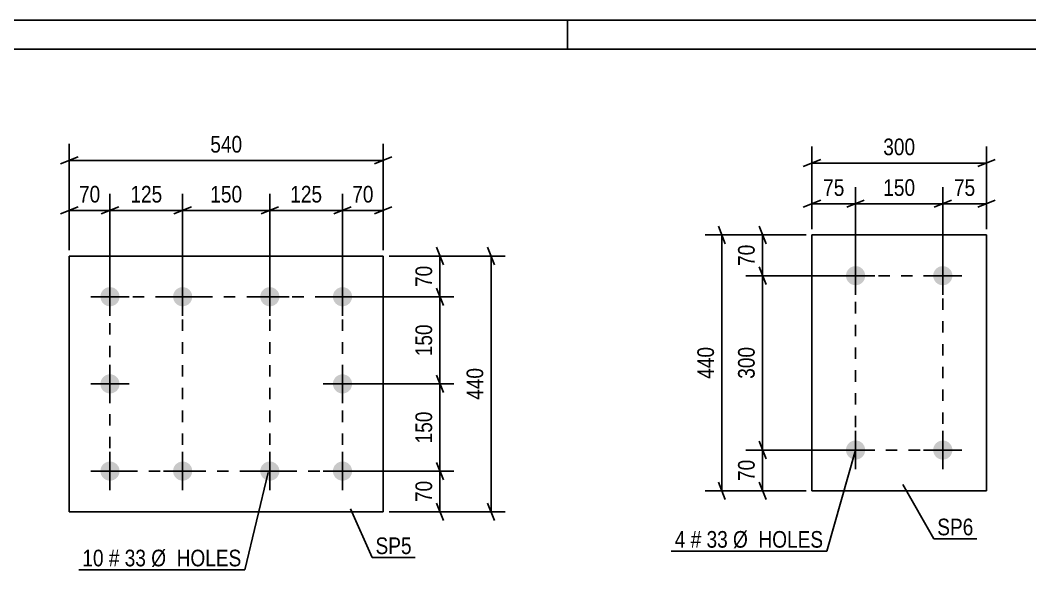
# Model space of a CAD drawing. Header units: millimetres. Extents: x 0 to 841, y 0 to 594.
# Drawn here: x 536.8 to 710.5, y 499.4 to 594 of the extents above; entities that cross this region are included whole.
import ezdxf

# ---------------------------------------------------------------- set-up
doc = ezdxf.new("R2010")
doc.units = ezdxf.units.MM
doc.linetypes.add('DXK_LINE_DOT2', pattern=[3.9198, 1.9599, -1.9599])
doc.styles.add('Arial Narrow', font='ARIALN.TTF', dxfattribs={"height": 0.2})

# ---------------------------------------------------------------- blocks, each defined once
blk = doc.blocks.new('Unknown-761548517-1132')
at = {"color": 5, "linetype": 'Continuous'}
for p, q in [((841, 594), (0, 594)), ((631, 589), (631, 594)), ((836, 589), (5, 589))]:
    blk.add_line(p, q, dxfattribs=at)
blk = doc.blocks.new('Bolt-761548517-8931 - 8929')
at = {"linetype": 'Continuous'}
for points in [[(680.54, 551.69, -1), (680.54, 548.39, -1)], [(695.54, 551.69, -1), (695.54, 548.39, -1)], [(680.54, 521.69, -1), (680.54, 518.39, -1)], [(695.54, 521.69, -1), (695.54, 518.39, -1)]]:
    blk.add_hatch(color=1, dxfattribs=at).paths.add_polyline_path(points)
at = {"color": 1, "linetype": 'Continuous'}
for p, q in [((680.54, 553.34), (680.54, 546.74)), ((695.54, 553.34), (695.54, 546.74)), ((677.24, 550.04), (683.84, 550.04)), ((692.24, 550.04), (698.84, 550.04)), ((680.54, 523.34), (680.54, 516.74)), ((695.54, 523.34), (695.54, 516.74)), ((677.24, 520.04), (683.84, 520.04)), ((692.24, 520.04), (698.84, 520.04))]:
    blk.add_line(p, q, dxfattribs=at)
blk = doc.blocks.new('Part-761548517-8930 - 8929')
at = {"color": 2, "linetype": 'Continuous'}
for p, q in [((673.04, 513.04), (673.04, 557.04)), ((673.04, 557.04), (703.04, 557.04)), ((703.04, 557.04), (703.04, 513.04)), ((703.04, 513.04), (673.04, 513.04))]:
    blk.add_line(p, q, dxfattribs=at)
blk = doc.blocks.new('Part-761548517-8939 - 8938')
at = {"color": 2, "linetype": 'Continuous'}
for p, q in [((545.28, 509.42), (545.28, 553.42)), ((545.28, 553.42), (599.28, 553.42)), ((599.28, 553.42), (599.28, 509.42)), ((599.28, 509.42), (545.28, 509.42))]:
    blk.add_line(p, q, dxfattribs=at)
blk = doc.blocks.new('Bolt-761548517-8940 - 8938')
at = {"linetype": 'Continuous'}
for points in [[(552.28, 548.07, -1), (552.28, 544.77, -1)], [(564.78, 548.07, -1), (564.78, 544.77, -1)], [(579.78, 548.07, -1), (579.78, 544.77, -1)], [(592.28, 548.07, -1), (592.28, 544.77, -1)], [(552.28, 533.07, -1), (552.28, 529.77, -1)], [(592.28, 533.07, -1), (592.28, 529.77, -1)], [(552.28, 518.07, -1), (552.28, 514.77, -1)], [(564.78, 518.07, -1), (564.78, 514.77, -1)], [(579.78, 518.07, -1), (579.78, 514.77, -1)], [(592.28, 518.07, -1), (592.28, 514.77, -1)]]:
    blk.add_hatch(color=1, dxfattribs=at).paths.add_polyline_path(points)
at = {"color": 1, "linetype": 'Continuous'}
for p, q in [((552.28, 549.72), (552.28, 543.12)), ((564.78, 549.72), (564.78, 543.12)), ((579.78, 549.72), (579.78, 543.12)), ((592.28, 549.72), (592.28, 543.12)), ((548.98, 546.42), (555.58, 546.42)), ((561.48, 546.42), (568.08, 546.42)), ((576.48, 546.42), (583.08, 546.42)), ((588.98, 546.42), (595.58, 546.42)), ((552.28, 534.72), (552.28, 528.12)), ((592.28, 534.72), (592.28, 528.12)), ((548.98, 531.42), (555.58, 531.42)), ((588.98, 531.42), (595.58, 531.42)), ((552.28, 519.72), (552.28, 513.12)), ((564.78, 519.72), (564.78, 513.12)), ((579.78, 519.72), (579.78, 513.12)), ((592.28, 519.72), (592.28, 513.12)), ((548.98, 516.42), (555.58, 516.42)), ((561.48, 516.42), (568.08, 516.42)), ((576.48, 516.42), (583.08, 516.42)), ((588.98, 516.42), (595.58, 516.42))]:
    blk.add_line(p, q, dxfattribs=at)
blk = doc.blocks.new('Rectangle-761548517-12069 - 8929')
at = {"color": 1, "linetype": 'DXK_LINE_DOT2'}
blk.add_lwpolyline([(680.54, 550.04), (695.54, 550.04), (695.54, 520.04), (680.54, 520.04), (680.54, 550.04)], close=True, dxfattribs=at)
blk = doc.blocks.new('Rectangle-761548517-12044 - 8938')
at = {"color": 1, "linetype": 'DXK_LINE_DOT2'}
blk.add_lwpolyline([(552.28, 546.42), (592.28, 546.42), (592.28, 516.42), (552.28, 516.42), (552.28, 546.42)], close=True, dxfattribs=at)
blk = doc.blocks.new('Line-761548517-12054 - 8938')
at = {"color": 1, "linetype": 'DXK_LINE_DOT2'}
blk.add_line((579.78, 546.42), (579.78, 516.42), dxfattribs=at)
blk = doc.blocks.new('Line-761548517-12061 - 8938')
at = {"color": 1, "linetype": 'DXK_LINE_DOT2'}
blk.add_line((564.78, 546.42), (564.78, 516.22), dxfattribs=at)
blk = doc.blocks.new('StraightDimension-761548517-9172 - 8929')
at = {"color": 7, "linetype": 'Continuous'}
for p, q in [((658.13, 555.54), (656.93, 558.54)), ((672.04, 557.04), (654.68, 557.04)), ((657.53, 513.04), (657.53, 557.04)), ((656.93, 514.54), (658.13, 511.54)), ((672.04, 513.04), (654.68, 513.04))]:
    blk.add_line(p, q, dxfattribs=at)
at = {"color": 0}
blk.add_wipeout([(656.78, 538.39), (652.58, 538.39), (652.58, 531.7), (656.78, 531.7)], dxfattribs=at)
at = {"color": 3, "style": 'Arial Narrow'}
blk.add_text('440', height=2.863, rotation=90.0002, dxfattribs=at).set_placement((656.18, 532.3))
blk = doc.blocks.new('StraightDimension-761548517-9188 - 8929')
at = {"color": 7, "linetype": 'Continuous'}
for p, q in [((673.04, 558.04), (673.04, 572.27)), ((703.04, 558.04), (703.04, 572.27)), ((674.54, 570.02), (671.54, 568.82)), ((701.54, 568.82), (704.54, 570.02)), ((673.04, 569.42), (703.04, 569.42))]:
    blk.add_line(p, q, dxfattribs=at)
at = {"color": 0}
blk.add_wipeout([(691.38, 570.17), (691.38, 574.37), (684.7, 574.37), (684.7, 570.17)], dxfattribs=at)
at = {"color": 3, "style": 'Arial Narrow'}
blk.add_text('300', height=2.863, dxfattribs=at).set_placement((685.3, 570.77))
blk = doc.blocks.new('StraightDimension-761548517-9161 - 8929')
at = {"color": 7, "linetype": 'Continuous'}
for p, q in [((665.13, 548.54), (663.93, 551.54)), ((679.54, 550.04), (661.68, 550.04)), ((664.53, 520.04), (664.53, 550.04)), ((663.93, 521.54), (665.13, 518.54)), ((679.54, 520.04), (661.68, 520.04))]:
    blk.add_line(p, q, dxfattribs=at)
at = {"color": 0}
blk.add_wipeout([(663.78, 538.39), (659.58, 538.39), (659.58, 531.7), (663.78, 531.7)], dxfattribs=at)
at = {"color": 3, "style": 'Arial Narrow'}
blk.add_text('300', height=2.863, rotation=90.0002, dxfattribs=at).set_placement((663.18, 532.3))
blk = doc.blocks.new('StraightDimension-761548517-9160 - 8929')
at = {"color": 7, "linetype": 'Continuous'}
for p, q in [((663.93, 558.54), (665.13, 555.54)), ((672.04, 557.04), (661.68, 557.04)), ((664.53, 550.04), (664.53, 557.04)), ((665.13, 548.54), (663.93, 551.54)), ((679.54, 550.04), (661.68, 550.04))]:
    blk.add_line(p, q, dxfattribs=at)
at = {"color": 0}
blk.add_wipeout([(663.78, 555.97), (659.58, 555.97), (659.58, 551.12), (663.78, 551.12)], dxfattribs=at)
at = {"color": 3, "style": 'Arial Narrow'}
blk.add_text('70', height=2.863, rotation=90.0002, dxfattribs=at).set_placement((663.18, 551.72))
blk = doc.blocks.new('StraightDimension-761548517-9162 - 8929')
at = {"color": 7, "linetype": 'Continuous'}
for p, q in [((663.93, 521.54), (665.13, 518.54)), ((679.54, 520.04), (661.68, 520.04)), ((664.53, 513.04), (664.53, 520.04)), ((665.13, 511.54), (663.93, 514.54)), ((672.04, 513.04), (661.68, 513.04))]:
    blk.add_line(p, q, dxfattribs=at)
at = {"color": 0}
blk.add_wipeout([(663.78, 518.97), (659.58, 518.97), (659.58, 514.12), (663.78, 514.12)], dxfattribs=at)
at = {"color": 3, "style": 'Arial Narrow'}
blk.add_text('70', height=2.863, rotation=90.0002, dxfattribs=at).set_placement((663.18, 514.72))
blk = doc.blocks.new('StraightDimension-761548517-9176 - 8929')
at = {"color": 7, "linetype": 'Continuous'}
for p, q in [((695.54, 551.04), (695.54, 565.27)), ((703.04, 558.04), (703.04, 565.27)), ((694.04, 561.82), (697.04, 563.02)), ((704.54, 563.02), (701.54, 561.82)), ((695.54, 562.42), (703.04, 562.42))]:
    blk.add_line(p, q, dxfattribs=at)
at = {"color": 0}
blk.add_wipeout([(701.72, 563.17), (701.72, 567.37), (696.86, 567.37), (696.86, 563.17)], dxfattribs=at)
at = {"color": 3, "style": 'Arial Narrow'}
blk.add_text('75', height=2.863, dxfattribs=at).set_placement((697.46, 563.77))
blk = doc.blocks.new('StraightDimension-761548517-9177 - 8929')
at = {"color": 7, "linetype": 'Continuous'}
for p, q in [((680.54, 551.04), (680.54, 565.27)), ((695.54, 551.04), (695.54, 565.27)), ((682.04, 563.02), (679.04, 561.82)), ((694.04, 561.82), (697.04, 563.02)), ((680.54, 562.42), (695.54, 562.42))]:
    blk.add_line(p, q, dxfattribs=at)
at = {"color": 0}
blk.add_wipeout([(691.38, 563.17), (691.38, 567.37), (684.7, 567.37), (684.7, 563.17)], dxfattribs=at)
at = {"color": 3, "style": 'Arial Narrow'}
blk.add_text('150', height=2.863, dxfattribs=at).set_placement((685.3, 563.77))
blk = doc.blocks.new('StraightDimension-761548517-9178 - 8929')
at = {"color": 7, "linetype": 'Continuous'}
for p, q in [((673.04, 558.04), (673.04, 565.27)), ((680.54, 551.04), (680.54, 565.27)), ((671.54, 561.82), (674.54, 563.02)), ((682.04, 563.02), (679.04, 561.82)), ((673.04, 562.42), (680.54, 562.42))]:
    blk.add_line(p, q, dxfattribs=at)
at = {"color": 0}
blk.add_wipeout([(679.22, 563.17), (679.22, 567.37), (674.36, 567.37), (674.36, 563.17)], dxfattribs=at)
at = {"color": 3, "style": 'Arial Narrow'}
blk.add_text('75', height=2.863, dxfattribs=at).set_placement((674.96, 563.77))
blk = doc.blocks.new('StraightDimension-761548517-9195 - 8938')
at = {"color": 7, "linetype": 'Continuous'}
for p, q in [((608.44, 517.92), (609.64, 514.92)), ((593.28, 516.42), (611.44, 516.42)), ((609.04, 509.42), (609.04, 516.42)), ((609.64, 507.92), (608.44, 510.92)), ((600.28, 509.42), (611.44, 509.42))]:
    blk.add_line(p, q, dxfattribs=at)
at = {"color": 0}
blk.add_wipeout([(608.29, 515.35), (604.09, 515.35), (604.09, 510.49), (608.29, 510.49)], dxfattribs=at)
at = {"color": 3, "style": 'Arial Narrow'}
blk.add_text('70', height=2.863, rotation=90.0002, dxfattribs=at).set_placement((607.69, 511.09))
blk = doc.blocks.new('StraightDimension-761548517-9192 - 8938')
at = {"color": 7, "linetype": 'Continuous'}
for p, q in [((608.44, 554.92), (609.64, 551.92)), ((600.28, 553.42), (611.44, 553.42)), ((609.04, 546.42), (609.04, 553.42)), ((609.64, 544.92), (608.44, 547.92)), ((593.28, 546.42), (611.44, 546.42))]:
    blk.add_line(p, q, dxfattribs=at)
at = {"color": 0}
blk.add_wipeout([(608.29, 552.35), (604.09, 552.35), (604.09, 547.49), (608.29, 547.49)], dxfattribs=at)
at = {"color": 3, "style": 'Arial Narrow'}
blk.add_text('70', height=2.863, rotation=90.0002, dxfattribs=at).set_placement((607.69, 548.09))
blk = doc.blocks.new('StraightDimension-761548517-9193 - 8938')
at = {"color": 7, "linetype": 'Continuous'}
for p, q in [((609.64, 544.92), (608.44, 547.92)), ((593.28, 546.42), (611.44, 546.42)), ((609.04, 531.42), (609.04, 546.42)), ((608.44, 532.92), (609.64, 529.92)), ((593.28, 531.42), (611.44, 531.42))]:
    blk.add_line(p, q, dxfattribs=at)
at = {"color": 0}
blk.add_wipeout([(608.29, 542.26), (604.09, 542.26), (604.09, 535.58), (608.29, 535.58)], dxfattribs=at)
at = {"color": 3, "style": 'Arial Narrow'}
blk.add_text('150', height=2.863, rotation=90.0002, dxfattribs=at).set_placement((607.69, 536.18))
blk = doc.blocks.new('StraightDimension-761548517-9194 - 8938')
at = {"color": 7, "linetype": 'Continuous'}
for p, q in [((609.64, 529.92), (608.44, 532.92)), ((593.28, 531.42), (611.44, 531.42)), ((609.04, 516.42), (609.04, 531.42)), ((608.44, 517.92), (609.64, 514.92)), ((593.28, 516.42), (611.44, 516.42))]:
    blk.add_line(p, q, dxfattribs=at)
at = {"color": 0}
blk.add_wipeout([(608.29, 527.26), (604.09, 527.26), (604.09, 520.58), (608.29, 520.58)], dxfattribs=at)
at = {"color": 3, "style": 'Arial Narrow'}
blk.add_text('150', height=2.863, rotation=90.0002, dxfattribs=at).set_placement((607.69, 521.18))
blk = doc.blocks.new('StraightDimension-761548517-9208 - 8938')
at = {"color": 7, "linetype": 'Continuous'}
for p, q in [((618.44, 551.92), (617.24, 554.92)), ((600.28, 553.42), (620.24, 553.42)), ((617.84, 509.42), (617.84, 553.42)), ((617.24, 510.92), (618.44, 507.92)), ((600.28, 509.42), (620.24, 509.42))]:
    blk.add_line(p, q, dxfattribs=at)
at = {"color": 0}
blk.add_wipeout([(617.09, 534.76), (612.89, 534.76), (612.89, 528.08), (617.09, 528.08)], dxfattribs=at)
at = {"color": 3, "style": 'Arial Narrow'}
blk.add_text('440', height=2.863, rotation=90.0002, dxfattribs=at).set_placement((616.49, 528.68))
blk = doc.blocks.new('StraightDimension-761548517-9212 - 8938')
at = {"color": 7, "linetype": 'Continuous'}
for p, q in [((592.28, 547.42), (592.28, 564.13)), ((599.28, 554.42), (599.28, 564.13)), ((590.78, 560.68), (593.78, 561.88)), ((592.28, 561.28), (599.28, 561.28)), ((600.78, 561.88), (597.78, 560.68))]:
    blk.add_line(p, q, dxfattribs=at)
at = {"color": 0}
blk.add_wipeout([(598.21, 562.03), (598.21, 566.23), (593.35, 566.23), (593.35, 562.03)], dxfattribs=at)
at = {"color": 3, "style": 'Arial Narrow'}
blk.add_text('70', height=2.863, dxfattribs=at).set_placement((593.95, 562.63))
blk = doc.blocks.new('StraightDimension-761548517-9232 - 8938')
at = {"color": 7, "linetype": 'Continuous'}
for p, q in [((545.28, 554.42), (545.28, 572.72)), ((599.28, 554.42), (599.28, 572.72)), ((546.78, 570.47), (543.78, 569.27)), ((545.28, 569.87), (599.28, 569.87)), ((597.78, 569.27), (600.78, 570.47))]:
    blk.add_line(p, q, dxfattribs=at)
at = {"color": 0}
blk.add_wipeout([(575.62, 570.62), (575.62, 574.82), (568.94, 574.82), (568.94, 570.62)], dxfattribs=at)
at = {"color": 3, "style": 'Arial Narrow'}
blk.add_text('540', height=2.863, dxfattribs=at).set_placement((569.54, 571.22))
blk = doc.blocks.new('StraightDimension-761548517-9213 - 8938')
at = {"color": 7, "linetype": 'Continuous'}
for p, q in [((579.78, 547.42), (579.78, 564.13)), ((592.28, 547.42), (592.28, 564.13)), ((578.28, 560.68), (581.28, 561.88)), ((579.78, 561.28), (592.28, 561.28)), ((593.78, 561.88), (590.78, 560.68))]:
    blk.add_line(p, q, dxfattribs=at)
at = {"color": 0}
blk.add_wipeout([(589.37, 562.03), (589.37, 566.23), (582.69, 566.23), (582.69, 562.03)], dxfattribs=at)
at = {"color": 3, "style": 'Arial Narrow'}
blk.add_text('125', height=2.863, dxfattribs=at).set_placement((583.29, 562.63))
blk = doc.blocks.new('StraightDimension-761548517-9214 - 8938')
at = {"color": 7, "linetype": 'Continuous'}
for p, q in [((564.78, 547.42), (564.78, 564.13)), ((579.78, 547.42), (579.78, 564.13)), ((566.28, 561.88), (563.28, 560.68)), ((564.78, 561.28), (579.78, 561.28)), ((578.28, 560.68), (581.28, 561.88))]:
    blk.add_line(p, q, dxfattribs=at)
at = {"color": 0}
blk.add_wipeout([(575.62, 562.03), (575.62, 566.23), (568.94, 566.23), (568.94, 562.03)], dxfattribs=at)
at = {"color": 3, "style": 'Arial Narrow'}
blk.add_text('150', height=2.863, dxfattribs=at).set_placement((569.54, 562.63))
blk = doc.blocks.new('StraightDimension-761548517-9215 - 8938')
at = {"color": 7, "linetype": 'Continuous'}
for p, q in [((552.28, 547.42), (552.28, 564.13)), ((564.78, 547.42), (564.78, 564.13)), ((550.78, 560.68), (553.78, 561.88)), ((552.28, 561.28), (564.78, 561.28)), ((566.28, 561.88), (563.28, 560.68))]:
    blk.add_line(p, q, dxfattribs=at)
at = {"color": 0}
blk.add_wipeout([(561.87, 562.03), (561.87, 566.23), (555.19, 566.23), (555.19, 562.03)], dxfattribs=at)
at = {"color": 3, "style": 'Arial Narrow'}
blk.add_text('125', height=2.863, dxfattribs=at).set_placement((555.79, 562.63))
blk = doc.blocks.new('StraightDimension-761548517-9216 - 8938')
at = {"color": 7, "linetype": 'Continuous'}
for p, q in [((545.28, 554.42), (545.28, 564.13)), ((552.28, 547.42), (552.28, 564.13)), ((543.78, 560.68), (546.78, 561.88)), ((545.28, 561.28), (552.28, 561.28)), ((553.78, 561.88), (550.78, 560.68))]:
    blk.add_line(p, q, dxfattribs=at)
at = {"color": 0}
blk.add_wipeout([(551.21, 562.03), (551.21, 566.23), (546.35, 566.23), (546.35, 562.03)], dxfattribs=at)
at = {"color": 3, "style": 'Arial Narrow'}
blk.add_text('70', height=2.863, dxfattribs=at).set_placement((546.95, 562.63))
blk = doc.blocks.new('Mark-761548517-9353 - 8929')
at = {"color": 0}
for points in [[(651.27, 503.24), (651.27, 506.24), (649.44, 506.24), (649.44, 503.24)], [(654, 503.24), (654, 506.24), (652.17, 506.24), (652.17, 503.24)], [(658.55, 503.24), (658.55, 506.24), (654.9, 506.24), (654.9, 503.24)], [(674.98, 503.24), (674.98, 506.24), (659.45, 506.24), (659.45, 503.24)]]:
    blk.add_wipeout(points, dxfattribs=at)
for points in [[(651.27, 503.24), (651.27, 506.24), (649.44, 506.24), (649.44, 503.24)], [(654, 503.24), (654, 506.24), (652.17, 506.24), (652.17, 503.24)], [(658.55, 503.24), (658.55, 506.24), (654.9, 506.24), (654.9, 503.24)], [(674.98, 503.24), (674.98, 506.24), (659.45, 506.24), (659.45, 503.24)]]:
    blk.add_wipeout(points, dxfattribs=at)
at = {"color": 7, "linetype": 'Continuous'}
for p in [(680.54, 520.04), (648.84, 502.64)]:
    blk.add_line(p, (675.58, 502.64), dxfattribs=at)
at = {"color": 3, "style": 'Arial Narrow'}
for s, height, p in [('4', 2.86, (649.44, 503.24)), ('#', 2.86, (652.17, 503.24)), ('33', 2.863, (654.9, 503.24)), ('Ø  HOLES', 2.863, (659.45, 503.24))]:
    blk.add_text(s, height=height, dxfattribs=at).set_placement(p)
blk = doc.blocks.new('Mark-761548517-9350 - 8929')
at = {"color": 0}
blk.add_wipeout([(700.8, 505.37), (700.8, 508.37), (694.59, 508.37), (694.59, 505.37)], dxfattribs=at)
blk.add_wipeout([(700.8, 505.37), (700.8, 508.37), (694.59, 508.37), (694.59, 505.37)], dxfattribs=at)
at = {"color": 30, "linetype": 'Continuous'}
for p, q in [((688.68, 514.14), (693.99, 504.77)), ((693.99, 504.77), (701.4, 504.77))]:
    blk.add_line(p, q, dxfattribs=at)
at = {"color": 3, "style": 'Arial Narrow'}
blk.add_text('SP6', height=2.863, dxfattribs=at).set_placement((694.59, 505.37))
blk = doc.blocks.new('Mark-761548517-9354 - 8938')
at = {"color": 0}
blk.add_wipeout([(604.17, 502.14), (604.17, 505.14), (597.96, 505.14), (597.96, 502.14)], dxfattribs=at)
blk.add_wipeout([(604.17, 502.14), (604.17, 505.14), (597.96, 505.14), (597.96, 502.14)], dxfattribs=at)
at = {"color": 30, "linetype": 'Continuous'}
for p, q in [((593.67, 509.9), (597.36, 501.54)), ((597.36, 501.54), (604.77, 501.54))]:
    blk.add_line(p, q, dxfattribs=at)
at = {"color": 3, "style": 'Arial Narrow'}
blk.add_text('SP5', height=2.863, dxfattribs=at).set_placement((597.96, 502.14))
blk = doc.blocks.new('Mark-761548517-9357 - 8938')
at = {"color": 0}
for points in [[(551.18, 500.03), (551.18, 503.03), (547.53, 503.03), (547.53, 500.03)], [(553.91, 500.03), (553.91, 503.03), (552.08, 503.03), (552.08, 500.03)], [(558.47, 500.03), (558.47, 503.03), (554.81, 503.03), (554.81, 500.03)], [(574.9, 500.03), (574.9, 503.03), (559.37, 503.03), (559.37, 500.03)]]:
    blk.add_wipeout(points, dxfattribs=at)
for points in [[(551.18, 500.03), (551.18, 503.03), (547.53, 503.03), (547.53, 500.03)], [(553.91, 500.03), (553.91, 503.03), (552.08, 503.03), (552.08, 500.03)], [(558.47, 500.03), (558.47, 503.03), (554.81, 503.03), (554.81, 500.03)], [(574.9, 500.03), (574.9, 503.03), (559.37, 503.03), (559.37, 500.03)]]:
    blk.add_wipeout(points, dxfattribs=at)
at = {"color": 7, "linetype": 'Continuous'}
for p in [(579.47, 516.2), (546.93, 499.43)]:
    blk.add_line(p, (575.5, 499.43), dxfattribs=at)
at = {"color": 3, "style": 'Arial Narrow'}
for s, height, p in [('10', 2.863, (547.53, 500.03)), ('#', 2.86, (552.08, 500.03)), ('33', 2.863, (554.81, 500.03)), ('Ø  HOLES', 2.863, (559.37, 500.03))]:
    blk.add_text(s, height=height, dxfattribs=at).set_placement(p)

msp = doc.modelspace()

# ---------------------------------------------------------------- block references
for name in ['Unknown-761548517-1132', 'Part-761548517-8930 - 8929', 'Part-761548517-8939 - 8938', 'Bolt-761548517-8931 - 8929', 'Bolt-761548517-8940 - 8938', 'Rectangle-761548517-12069 - 8929', 'Rectangle-761548517-12044 - 8938', 'Line-761548517-12061 - 8938', 'Line-761548517-12054 - 8938']:
    msp.add_blockref(name, (0, 0))

# ---------------------------------------------------------------- next in the draw order: block references
for name in ['StraightDimension-761548517-9172 - 8929', 'StraightDimension-761548517-9192 - 8938', 'StraightDimension-761548517-9195 - 8938', 'Mark-761548517-9357 - 8938', 'Mark-761548517-9350 - 8929']:
    msp.add_blockref(name, (0, 0))

# ---------------------------------------------------------------- next in the draw order: block references
for name in ['StraightDimension-761548517-9188 - 8929', 'StraightDimension-761548517-9161 - 8929', 'StraightDimension-761548517-9193 - 8938']:
    msp.add_blockref(name, (0, 0))

# ---------------------------------------------------------------- next in the draw order: block references
for name in ['StraightDimension-761548517-9176 - 8929', 'StraightDimension-761548517-9160 - 8929', 'StraightDimension-761548517-9194 - 8938', 'StraightDimension-761548517-9162 - 8929']:
    msp.add_blockref(name, (0, 0))

# ---------------------------------------------------------------- next in the draw order: block references
for name in ['StraightDimension-761548517-9177 - 8929', 'StraightDimension-761548517-9208 - 8938', 'Mark-761548517-9353 - 8929']:
    msp.add_blockref(name, (0, 0))

# ---------------------------------------------------------------- next in the draw order: block references
for name in ['StraightDimension-761548517-9212 - 8938', 'StraightDimension-761548517-9178 - 8929', 'Mark-761548517-9354 - 8938']:
    msp.add_blockref(name, (0, 0))

# ---------------------------------------------------------------- next in the draw order: block references
msp.add_blockref('StraightDimension-761548517-9232 - 8938', (0, 0))

# ---------------------------------------------------------------- next in the draw order: block references
msp.add_blockref('StraightDimension-761548517-9213 - 8938', (0, 0))

# ---------------------------------------------------------------- next in the draw order: block references
msp.add_blockref('StraightDimension-761548517-9214 - 8938', (0, 0))

# ---------------------------------------------------------------- next in the draw order: block references
msp.add_blockref('StraightDimension-761548517-9215 - 8938', (0, 0))

# ---------------------------------------------------------------- next in the draw order: block references
msp.add_blockref('StraightDimension-761548517-9216 - 8938', (0, 0))

doc.saveas('drawing.dxf')
